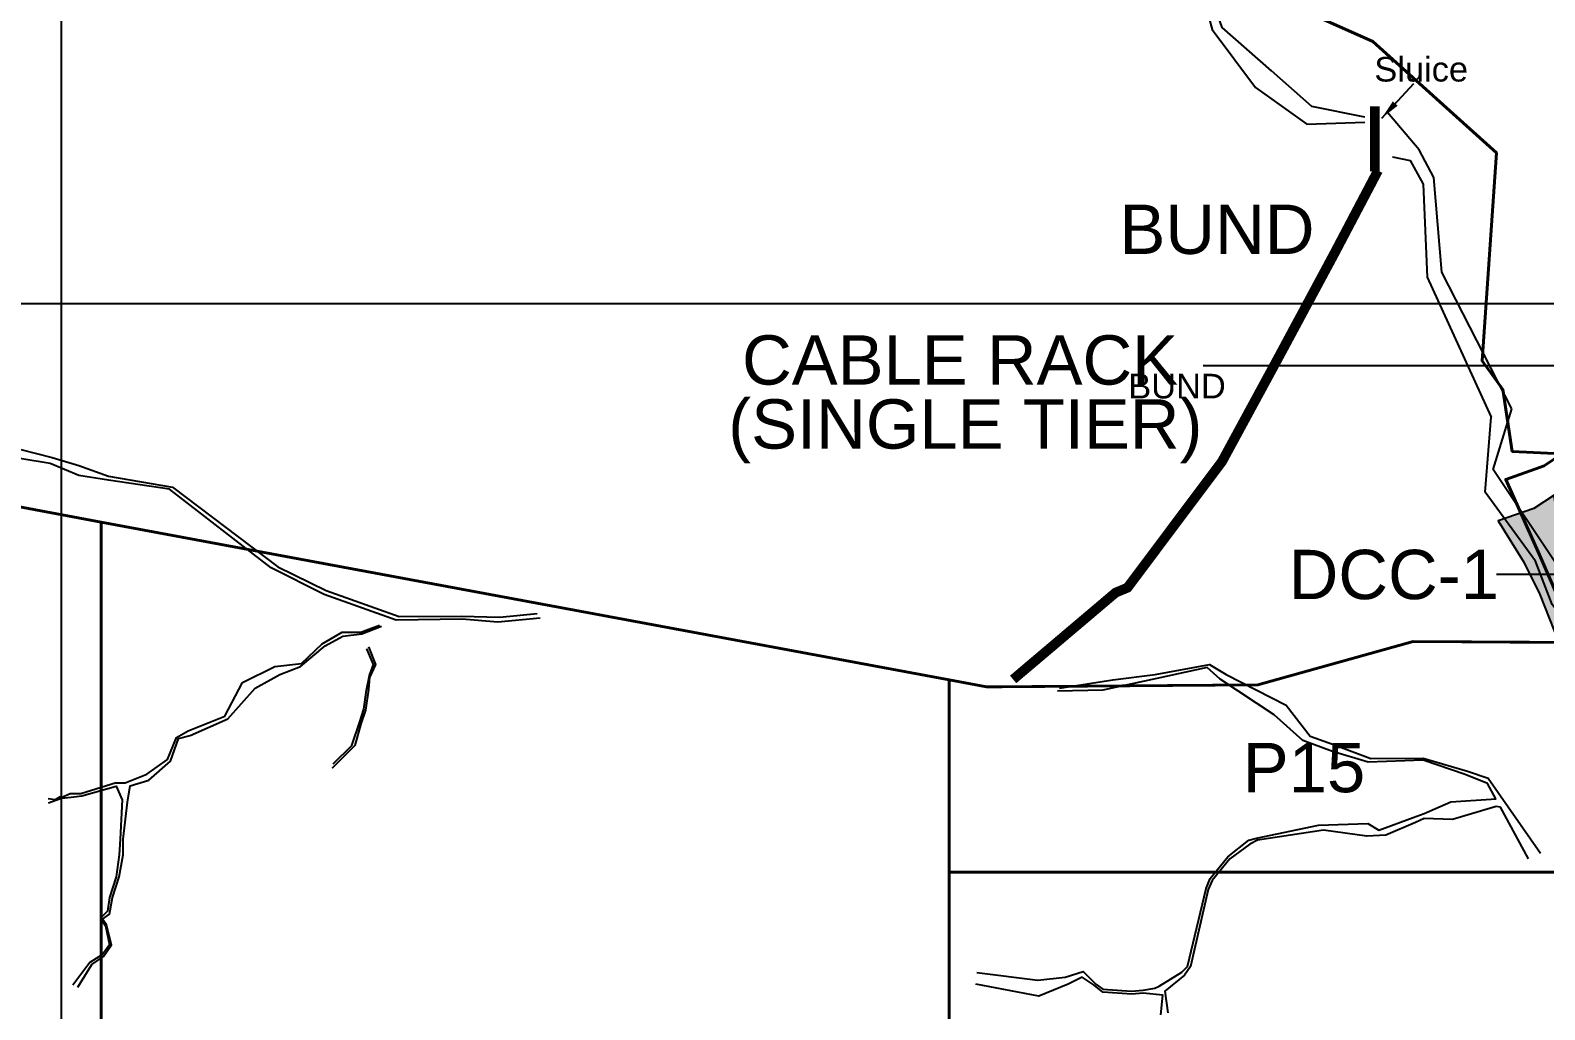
# Model space of a CAD drawing. Header units: metres. Extents: x 201400 to 215600, y 173235 to 1738400.
# Drawn here: x 207469 to 209005, y 1733784 to 1734777 of the extents above; entities that cross this region are included whole.
import ezdxf

# ---------------------------------------------------------------- set-up
doc = ezdxf.new("R2010")
doc.units = ezdxf.units.M
doc.header["$PDMODE"] = 1
doc.header["$PDSIZE"] = -10
doc.layers.add('250Acres', color=7, linetype='Continuous', lineweight=25)
doc.layers.add('BUND', color=7, linetype='Continuous', true_color=0x3dcfff)
for name, color, linetype in [('GRID LINES', 250, 'Continuous'), ('name power lines', 1, 'Continuous'), ('Names', 1, 'Continuous')]:
    doc.layers.add(name, color=color, linetype=linetype)
doc.layers.add('STREAM', color=7, linetype='Continuous', lineweight=0, true_color=0x3dcfff)
doc.styles.get("Standard").update_dxf_attribs({"font": 'arial.ttf', "height": 50})
doc.dimstyles.get("Standard").update_dxf_attribs({"dimtxt": 50, "dimasz": 0.18, "dimexe": 0.18, "dimexo": 0.0625, "dimgap": 0.09, "dimtad": 0, "dimtih": 1, "dimtoh": 1, "dimdec": 4, "dimzin": 0, "dimdsep": 46, "dimtxsty": 'Standard', "dimcen": 0.09, "dimadec": 0, "dimazin": 0, "dimtfac": 1, "dimtdec": 4, "dimtofl": 0, "dimtmove": 0, "dimatfit": 3, "dimfxl": 1, "dimtolj": 1, "dimtzin": 0, "dimarcsym": 0})

msp = doc.modelspace()

# ---------------------------------------------------------------- hatches: boundary and pattern name
h = msp.add_hatch(color=151)
h.dxf.hatch_style = 1
h.paths.add_polyline_path([(209127.4, 1734143), (209026.7, 1734208), (209022, 1734253.3), (209014.9, 1734305.7), (208994.2, 1734292.4), (208958.1, 1734279.7), (208984.1, 1734238), (209000.3, 1734205), (209024.6, 1734144.3), (209040.2, 1734132.1), (209074.6, 1734126.4), (209215.1, 1734099.2), (209213, 1734115.7), (209205.3, 1734116.5)])

# ---------------------------------------------------------------- linework, layer by layer
at = {"color": 6, "flags": 128}
for points in [[(209127.4, 1734143), (209026.7, 1734208), (209022, 1734253.3), (209014.9, 1734305.7), (208994.2, 1734292.4), (208958.1, 1734279.7), (208984.1, 1734238), (209000.3, 1734205), (209024.6, 1734144.3), (209040.2, 1734132.1), (209074.6, 1734126.4), (209215.1, 1734099.2), (209213, 1734115.7), (209205.3, 1734116.5)], [(209155.6, 1733946.9), (209108.2, 1733923.6), (208401, 1733923.6), (208401, 1733053.6), (208409, 1733054.9), (208430.2, 1733058.2), (208516.4, 1733099.8), (208854.4, 1733263.8), (209103, 1733382.9), (209009.8, 1733575.5), (209189.4, 1733663.5), (209194.9, 1733652.2), (209186.6, 1733663.5)]]:
    msp.add_lwpolyline(points, close=True, dxfattribs=at)
at = {"color": 2}
for p in [(208402.7, 1734118.4), (208402.7, 1733923.4), (208755.7, 1733923.4)]:
    msp.add_point(p, dxfattribs=at)
at = {"layer": '250Acres', "color": 5, "lineweight": 40, "flags": 128}
for points in [[(208741.4, 1734805.8), (208831, 1734765.9), (208956.4, 1734652.8), (208941.9, 1734442.1), (208963, 1734412.8), (208972.5, 1734350.2), (209022.6, 1734347.8), (209004.9, 1734335.6), (208965.8, 1734321.8), (209000, 1734245.2), (209033.6, 1734168.6), (209049.3, 1734156.4), (208872, 1734157.4), (208714.2, 1734113.6), (208455, 1734111.6), (208439, 1734111.4), (208401, 1734118.5), (208401, 1733923.6), (209108.2, 1733923.6), (209155.6, 1733946.9), (209141.1, 1734079.7), (209447.8, 1735284.3)], [(207458.4, 1732997.3), (207499.1, 1732999.6), (207515.4, 1733000.5), (207527.3, 1733001.1), (207540.5, 1733001.9), (207540.5, 1734278.6), (207450.6, 1734295.3)]]:
    msp.add_lwpolyline(points, dxfattribs=at)
for points in [[(208401, 1734118.5), (207540.5, 1734278.6), (207540.5, 1733001.9), (207554.7, 1733002.7), (207563, 1733003.2), (207588.2, 1733004.6), (207597.2, 1733005.2), (207621.3, 1733006.3), (207671.3, 1733008), (207730.9, 1733010), (207815.9, 1733012.9), (207941.2, 1733017.1), (208023.8, 1733019.9), (208092.6, 1733022.8), (208141.4, 1733025), (208196.7, 1733027.4), (208249.7, 1733029.7), (208281.2, 1733032.2), (208350.2, 1733045.6), (208379.6, 1733050.2), (208394.2, 1733052.5), (208401, 1733053.6)], [(209141.1, 1734079.7), (209149.3, 1734112), (209074.6, 1734126.4), (209040.2, 1734132.1), (209024.6, 1734144.3), (209019.7, 1734156.5), (208872, 1734157.4), (208714.2, 1734113.6), (208439, 1734111.4), (208401, 1734118.5), (208401, 1733923.6), (209108.2, 1733923.6), (209155.6, 1733946.9)], [(209194.9, 1733652.2), (209186.6, 1733663.5), (209155.6, 1733946.9), (209108.2, 1733923.6), (208401, 1733923.6), (208401, 1733562.2), (208401, 1733053.6), (208409, 1733054.9), (208423.1, 1733057.1), (208424.4, 1733123.7), (208424.4, 1733341), (208576.8, 1733358.5), (208663.9, 1733337.8), (208663.9, 1733183.7), (208663.9, 1733171.3), (208854.4, 1733263.8), (209103, 1733382.9), (209009.8, 1733575.5), (209189.4, 1733663.5)]]:
    msp.add_lwpolyline(points, close=True, dxfattribs=at)
at = {"layer": 'BUND', "color": 151, "const_width": 10, "elevation": 291.1}
msp.add_lwpolyline([(208833, 1734634), (208833, 1734700)], dxfattribs=at)
at = {"layer": 'BUND', "const_width": 10, "elevation": 291.1}
msp.add_lwpolyline([(208833, 1734634), (208833, 1734700)], dxfattribs=at)
msp.add_lwpolyline([(208833, 1734634), (208833, 1734700)], dxfattribs=at)
msp.add_lwpolyline([(208833, 1734634), (208833, 1734700)], dxfattribs=at)
at = {"layer": 'BUND', "color": 151, "const_width": 10}
msp.add_lwpolyline([(208836.2, 1734634.9), (208792, 1734551), (208735, 1734445), (208678, 1734340), (208582, 1734212), (208570, 1734207), (208466, 1734119)], dxfattribs=at)
at = {"layer": 'BUND', "const_width": 10}
msp.add_lwpolyline([(208836.2, 1734634.9), (208792, 1734551), (208735, 1734445), (208678, 1734340), (208582, 1734212), (208570, 1734207), (208466, 1734119)], dxfattribs=at)
msp.add_lwpolyline([(208836.2, 1734634.9), (208792, 1734551), (208735, 1734445), (208678, 1734340), (208582, 1734212), (208570, 1734207), (208466, 1734119)], dxfattribs=at)
msp.add_lwpolyline([(208836.2, 1734634.9), (208792, 1734551), (208735, 1734445), (208678, 1734340), (208582, 1734212), (208570, 1734207), (208466, 1734119)], dxfattribs=at)
at = {"layer": 'GRID LINES', "color": 9, "linetype": 'Continuous'}
for p, q in [((207500, 1738300), (207500, 1730460)), ((207500, 1738300), (207500, 1730460)), ((201500, 1734500), (215500, 1734500))]:
    msp.add_line(p, q, dxfattribs=at)
at = {"layer": 'STREAM'}
for points, elevation in [([(208721.9, 1734956), (208700, 1734937.9), (208661, 1734869), (208652, 1734835), (208668, 1734778), (208712, 1734719), (208764, 1734682), (208823, 1734684)], 290.5), ([(208823, 1734689), (208769, 1734700), (208728, 1734736), (208678, 1734779.9), (208659, 1734834), (208668, 1734868), (208705, 1734930), (208731, 1734948)], 290.6), ([(208972, 1734393.5), (208901, 1734532), (208893, 1734628), (208878.1, 1734656), (208846, 1734693.9)], 286.6), ([(208851, 1734649), (208869, 1734645), (208882, 1734621), (208886, 1734527), (208950.9, 1734385)], 288.7), ([(209625, 1733818), (209537, 1733855), (209450.8, 1733869.1), (209406.2, 1733886.2), (209370.1, 1733922.2), (209352.7, 1733966.9), (209360, 1734011.9), (209288, 1734043), (209229, 1734068), (209187, 1734074), (209179.9, 1734075), (209162, 1734097), (209144, 1734109), (209083, 1734145), (209031, 1734171.9), (209013.1, 1734194.9), (208996, 1734238.9), (208945, 1734309), (208951, 1734384.9)], 281.1), ([(209628, 1733822), (209557.1, 1733863.9), (209548, 1733861.1), (209544, 1733881), (209460, 1733884), (209381, 1733930), (209369.8, 1733954.2), (209369.4, 1733978.7), (209368.9, 1734015), (209297, 1734053.9), (209234, 1734076.9), (209193.5, 1734087.9), (209019, 1734233), (208953, 1734332), (208972, 1734393.5)], 281.1), ([(207986, 1734181), (207943, 1734177), (207907, 1734180), (207840, 1734179), (207767, 1734205), (207713, 1734232), (207610, 1734312), (207548, 1734321), (207517.9, 1734325.9), (207489, 1734338), (207458, 1734343)], 283.8), ([(207459, 1734352), (207491, 1734344), (207518, 1734336), (207548, 1734325), (207613, 1734314), (207720, 1734233), (207769, 1734209), (207843, 1734182.9), (207906, 1734183), (207945, 1734182), (207983, 1734186)], 304.4), ([(207684, 1734116), (207717, 1734132), (207744, 1734135), (207765, 1734155), (207785.1, 1734166.9), (207804, 1734167), (207823, 1734174)], 298.9), ([(207697, 1734110), (207722, 1734124), (207743, 1734132), (207768, 1734153), (207786, 1734163), (207805, 1734165.1), (207825, 1734173)], 298.1), ([(207812, 1734152), (207819, 1734134), (207813, 1734121), (207811.9, 1734108.8), (207809, 1734087.9), (207804, 1734074), (207797.9, 1734052), (207775.1, 1734029)], 296.1), ([(207776, 1734033.5), (207795, 1734052), (207803, 1734076), (207807, 1734089), (207810, 1734108), (207812.9, 1734123), (207817.1, 1734134), (207810.1, 1734150)], 301), ([(208955.8, 1733998), (208947.3, 1734013.5), (208924.8, 1734022.5), (208882, 1734037), (208826.1, 1734035), (208790, 1734046), (208760.1, 1734057), (208731, 1734083), (208675.9, 1734119.1), (208663, 1734131), (208611.9, 1734120.1), (208556.9, 1734108), (208511, 1734107)], 291.5), ([(208513.1, 1734110), (208567.3, 1734118.5), (208610, 1734124), (208665.1, 1734134), (208682.1, 1734123.9), (208742.9, 1734093), (208767.3, 1734061.5), (208791, 1734053), (208829, 1734038.9), (208882, 1734039), (208927, 1734026), (208948, 1734019), (209001, 1733943)], 294.3), ([(207517.1, 1733807), (207531, 1733830), (207543.1, 1733838), (207551, 1733850), (207546.1, 1733870.2), (207542.1, 1733875.9), (207549.1, 1733881.1), (207552, 1733898), (207559, 1733919), (207562.9, 1733941), (207563, 1733957), (207567.3, 1733994.5), (207569.9, 1734011), (207589, 1734017), (207611.1, 1734036), (207619, 1734059), (207630.9, 1734062), (207669, 1734079), (207697, 1734110)], 308.7), ([(207556, 1734014), (207564.9, 1734014), (207587, 1734023), (207608, 1734037.9), (207617, 1734060), (207629, 1734066.9), (207666, 1734081.9), (207684, 1734116)], 304.2), ([(207556, 1734014), (207520, 1734003), (207509, 1734003), (207499.9, 1733999), (207499.1, 1733999.9), (207494, 1733997), (207487, 1733998)], 304.2), ([(207487.1, 1733994), (207494.6, 1733996.5), (207500.3, 1733998.5), (207510.3, 1733999.5), (207521, 1734001), (207556, 1734010.9), (207562, 1733997), (207560, 1733957), (207559, 1733941), (207556, 1733919), (207549, 1733897.9), (207547, 1733884), (207539.9, 1733876.9), (207545, 1733869), (207549, 1733850), (207542, 1733840), (207529, 1733832), (207512, 1733809)], 308.6), ([(208429, 1733822), (208491.1, 1733814), (208518.9, 1733817), (208537.1, 1733823), (208550, 1733810), (208556.9, 1733804.9), (208586.1, 1733803), (208598, 1733804), (208609.9, 1733806), (208614, 1733808), (208637.1, 1733822.1), (208643, 1733827.9), (208662, 1733907), (208666, 1733917), (208684, 1733939), (208705.3, 1733956), (208713, 1733958), (208776, 1733971.1), (208826, 1733973), (208837, 1733966), (208872, 1733979), (208883, 1733983), (208910, 1733995), (208956, 1733998)], 288.3), ([(208960.4, 1733989.4), (208956, 1733990), (208911.9, 1733977), (208883, 1733977.9), (208874.1, 1733974), (208844, 1733961), (208825, 1733960), (208781, 1733966), (208714, 1733956.1), (208706, 1733952), (208686, 1733937), (208668, 1733915), (208664, 1733906), (208646, 1733828), (208640, 1733819.1), (208620, 1733803), (208623, 1733781)], 281.5), ([(208989, 1733937), (208960.4, 1733989.4)], 291.5), ([(208616, 1733779), (208618, 1733799), (208598, 1733801), (208586.3, 1733800), (208557, 1733802), (208548.1, 1733808.9), (208536, 1733817), (208522, 1733810), (208492, 1733798), (208428.3, 1733809.9)], 298.1)]:
    msp.add_lwpolyline(points, dxfattribs=dict(at, elevation=elevation))
at = {"layer": 'STREAM', "linetype": 'Continuous', "lineweight": 25}
for points, elevation in [([(208721.9, 1734956), (208700, 1734937.9), (208661, 1734869), (208652, 1734835), (208668, 1734778), (208712, 1734719), (208764, 1734682), (208823, 1734684)], 290.5), ([(208721.9, 1734956), (208700, 1734937.9), (208661, 1734869), (208652, 1734835), (208668, 1734778), (208712, 1734719), (208764, 1734682), (208823, 1734684)], 290.5), ([(208823, 1734689), (208769, 1734700), (208728, 1734736), (208678, 1734779.9), (208659, 1734834), (208668, 1734868), (208705, 1734930), (208731, 1734948)], 290.6), ([(208823, 1734689), (208769, 1734700), (208728, 1734736), (208678, 1734779.9), (208659, 1734834), (208668, 1734868), (208705, 1734930), (208731, 1734948)], 290.6), ([(208972, 1734393.5), (208901, 1734532), (208893, 1734628), (208878.1, 1734656), (208846, 1734693.9)], 286.6), ([(208972, 1734393.5), (208901, 1734532), (208893, 1734628), (208878.1, 1734656), (208846, 1734693.9)], 286.6), ([(208972, 1734393.5), (208901, 1734532), (208893, 1734628), (208878.1, 1734656), (208846, 1734693.9)], 286.6), ([(208851, 1734649), (208869, 1734645), (208882, 1734621), (208886, 1734527), (208950.9, 1734385)], 288.7), ([(208851, 1734649), (208869, 1734645), (208882, 1734621), (208886, 1734527), (208950.9, 1734385)], 288.7), ([(208851, 1734649), (208869, 1734645), (208882, 1734621), (208886, 1734527), (208950.9, 1734385)], 288.7), ([(209625, 1733818), (209537, 1733855), (209450.8, 1733869.1), (209406.2, 1733886.2), (209370.1, 1733922.2), (209352.7, 1733966.9), (209360, 1734011.9), (209288, 1734043), (209229, 1734068), (209187, 1734074), (209179.9, 1734075), (209162, 1734097), (209144, 1734109), (209083, 1734145), (209031, 1734171.9), (209013.1, 1734194.9), (208996, 1734238.9), (208945, 1734309), (208951, 1734384.9)], 281.1), ([(209625, 1733818), (209537, 1733855), (209450.8, 1733869.1), (209406.2, 1733886.2), (209370.1, 1733922.2), (209352.7, 1733966.9), (209360, 1734011.9), (209288, 1734043), (209229, 1734068), (209187, 1734074), (209179.9, 1734075), (209162, 1734097), (209144, 1734109), (209083, 1734145), (209031, 1734171.9), (209013.1, 1734194.9), (208996, 1734238.9), (208945, 1734309), (208951, 1734384.9)], 281.1), ([(209625, 1733818), (209537, 1733855), (209450.8, 1733869.1), (209406.2, 1733886.2), (209370.1, 1733922.2), (209352.7, 1733966.9), (209360, 1734011.9), (209288, 1734043), (209229, 1734068), (209187, 1734074), (209179.9, 1734075), (209162, 1734097), (209144, 1734109), (209083, 1734145), (209031, 1734171.9), (209013.1, 1734194.9), (208996, 1734238.9), (208945, 1734309), (208951, 1734384.9)], 281.1), ([(209628, 1733822), (209557.1, 1733863.9), (209548, 1733861.1), (209544, 1733881), (209460, 1733884), (209381, 1733930), (209369.8, 1733954.2), (209369.4, 1733978.7), (209368.9, 1734015), (209297, 1734053.9), (209234, 1734076.9), (209193.5, 1734087.9), (209019, 1734233), (208953, 1734332), (208972, 1734393.5)], 281.1), ([(209628, 1733822), (209557.1, 1733863.9), (209548, 1733861.1), (209544, 1733881), (209460, 1733884), (209381, 1733930), (209369.8, 1733954.2), (209369.4, 1733978.7), (209368.9, 1734015), (209297, 1734053.9), (209234, 1734076.9), (209193.5, 1734087.9), (209019, 1734233), (208953, 1734332), (208972, 1734393.5)], 281.1), ([(209628, 1733822), (209557.1, 1733863.9), (209548, 1733861.1), (209544, 1733881), (209460, 1733884), (209381, 1733930), (209369.8, 1733954.2), (209369.4, 1733978.7), (209368.9, 1734015), (209297, 1734053.9), (209234, 1734076.9), (209193.5, 1734087.9), (209019, 1734233), (208953, 1734332), (208972, 1734393.5)], 281.1), ([(207986, 1734181), (207943, 1734177), (207907, 1734180), (207840, 1734179), (207767, 1734205), (207713, 1734232), (207610, 1734312), (207548, 1734321), (207517.9, 1734325.9), (207489, 1734338), (207458, 1734343)], 283.8), ([(207986, 1734181), (207943, 1734177), (207907, 1734180), (207840, 1734179), (207767, 1734205), (207713, 1734232), (207610, 1734312), (207548, 1734321), (207517.9, 1734325.9), (207489, 1734338), (207458, 1734343)], 283.8), ([(207986, 1734181), (207943, 1734177), (207907, 1734180), (207840, 1734179), (207767, 1734205), (207713, 1734232), (207610, 1734312), (207548, 1734321), (207517.9, 1734325.9), (207489, 1734338), (207458, 1734343)], 283.8), ([(207459, 1734352), (207491, 1734344), (207518, 1734336), (207548, 1734325), (207613, 1734314), (207720, 1734233), (207769, 1734209), (207843, 1734182.9), (207906, 1734183), (207945, 1734182), (207983, 1734186)], 304.4), ([(207459, 1734352), (207491, 1734344), (207518, 1734336), (207548, 1734325), (207613, 1734314), (207720, 1734233), (207769, 1734209), (207843, 1734182.9), (207906, 1734183), (207945, 1734182), (207983, 1734186)], 304.4), ([(207459, 1734352), (207491, 1734344), (207518, 1734336), (207548, 1734325), (207613, 1734314), (207720, 1734233), (207769, 1734209), (207843, 1734182.9), (207906, 1734183), (207945, 1734182), (207983, 1734186)], 304.4), ([(207684, 1734116), (207717, 1734132), (207744, 1734135), (207765, 1734155), (207785.1, 1734166.9), (207804, 1734167), (207823, 1734174)], 298.9), ([(207684, 1734116), (207717, 1734132), (207744, 1734135), (207765, 1734155), (207785.1, 1734166.9), (207804, 1734167), (207823, 1734174)], 298.9), ([(207684, 1734116), (207717, 1734132), (207744, 1734135), (207765, 1734155), (207785.1, 1734166.9), (207804, 1734167), (207823, 1734174)], 298.9), ([(207697, 1734110), (207722, 1734124), (207743, 1734132), (207768, 1734153), (207786, 1734163), (207805, 1734165.1), (207825, 1734173)], 298.1), ([(207697, 1734110), (207722, 1734124), (207743, 1734132), (207768, 1734153), (207786, 1734163), (207805, 1734165.1), (207825, 1734173)], 298.1), ([(207697, 1734110), (207722, 1734124), (207743, 1734132), (207768, 1734153), (207786, 1734163), (207805, 1734165.1), (207825, 1734173)], 298.1), ([(207812, 1734152), (207819, 1734134), (207813, 1734121), (207811.9, 1734108.8), (207809, 1734087.9), (207804, 1734074), (207797.9, 1734052), (207775.1, 1734029)], 296.1), ([(207812, 1734152), (207819, 1734134), (207813, 1734121), (207811.9, 1734108.8), (207809, 1734087.9), (207804, 1734074), (207797.9, 1734052), (207775.1, 1734029)], 296.1), ([(207812, 1734152), (207819, 1734134), (207813, 1734121), (207811.9, 1734108.8), (207809, 1734087.9), (207804, 1734074), (207797.9, 1734052), (207775.1, 1734029)], 296.1), ([(207776, 1734033.5), (207795, 1734052), (207803, 1734076), (207807, 1734089), (207810, 1734108), (207812.9, 1734123), (207817.1, 1734134), (207810.1, 1734150)], 301), ([(207776, 1734033.5), (207795, 1734052), (207803, 1734076), (207807, 1734089), (207810, 1734108), (207812.9, 1734123), (207817.1, 1734134), (207810.1, 1734150)], 301), ([(207776, 1734033.5), (207795, 1734052), (207803, 1734076), (207807, 1734089), (207810, 1734108), (207812.9, 1734123), (207817.1, 1734134), (207810.1, 1734150)], 301), ([(208955.8, 1733998), (208947.3, 1734013.5), (208924.8, 1734022.5), (208882, 1734037), (208826.1, 1734035), (208790, 1734046), (208760.1, 1734057), (208731, 1734083), (208675.9, 1734119.1), (208663, 1734131), (208611.9, 1734120.1), (208556.9, 1734108), (208511, 1734107)], 291.5), ([(208955.8, 1733998), (208947.3, 1734013.5), (208924.8, 1734022.5), (208882, 1734037), (208826.1, 1734035), (208790, 1734046), (208760.1, 1734057), (208731, 1734083), (208675.9, 1734119.1), (208663, 1734131), (208611.9, 1734120.1), (208556.9, 1734108), (208511, 1734107)], 291.5), ([(208955.8, 1733998), (208947.3, 1734013.5), (208924.8, 1734022.5), (208882, 1734037), (208826.1, 1734035), (208790, 1734046), (208760.1, 1734057), (208731, 1734083), (208675.9, 1734119.1), (208663, 1734131), (208611.9, 1734120.1), (208556.9, 1734108), (208511, 1734107)], 291.5), ([(208513.1, 1734110), (208567.3, 1734118.5), (208610, 1734124), (208665.1, 1734134), (208682.1, 1734123.9), (208742.9, 1734093), (208767.3, 1734061.5), (208791, 1734053), (208829, 1734038.9), (208882, 1734039), (208927, 1734026), (208948, 1734019), (209001, 1733943)], 294.3), ([(208513.1, 1734110), (208567.3, 1734118.5), (208610, 1734124), (208665.1, 1734134), (208682.1, 1734123.9), (208742.9, 1734093), (208767.3, 1734061.5), (208791, 1734053), (208829, 1734038.9), (208882, 1734039), (208927, 1734026), (208948, 1734019), (209001, 1733943)], 294.3), ([(208513.1, 1734110), (208567.3, 1734118.5), (208610, 1734124), (208665.1, 1734134), (208682.1, 1734123.9), (208742.9, 1734093), (208767.3, 1734061.5), (208791, 1734053), (208829, 1734038.9), (208882, 1734039), (208927, 1734026), (208948, 1734019), (209001, 1733943)], 294.3), ([(207517.1, 1733807), (207531, 1733830), (207543.1, 1733838), (207551, 1733850), (207546.1, 1733870.2), (207542.1, 1733875.9), (207549.1, 1733881.1), (207552, 1733898), (207559, 1733919), (207562.9, 1733941), (207563, 1733957), (207567.3, 1733994.5), (207569.9, 1734011), (207589, 1734017), (207611.1, 1734036), (207619, 1734059), (207630.9, 1734062), (207669, 1734079), (207697, 1734110)], 308.7), ([(207517.1, 1733807), (207531, 1733830), (207543.1, 1733838), (207551, 1733850), (207546.1, 1733870.2), (207542.1, 1733875.9), (207549.1, 1733881.1), (207552, 1733898), (207559, 1733919), (207562.9, 1733941), (207563, 1733957), (207567.3, 1733994.5), (207569.9, 1734011), (207589, 1734017), (207611.1, 1734036), (207619, 1734059), (207630.9, 1734062), (207669, 1734079), (207697, 1734110)], 308.7), ([(207517.1, 1733807), (207531, 1733830), (207543.1, 1733838), (207551, 1733850), (207546.1, 1733870.2), (207542.1, 1733875.9), (207549.1, 1733881.1), (207552, 1733898), (207559, 1733919), (207562.9, 1733941), (207563, 1733957), (207567.3, 1733994.5), (207569.9, 1734011), (207589, 1734017), (207611.1, 1734036), (207619, 1734059), (207630.9, 1734062), (207669, 1734079), (207697, 1734110)], 308.7), ([(207556, 1734014), (207564.9, 1734014), (207587, 1734023), (207608, 1734037.9), (207617, 1734060), (207629, 1734066.9), (207666, 1734081.9), (207684, 1734116)], 304.2), ([(207556, 1734014), (207564.9, 1734014), (207587, 1734023), (207608, 1734037.9), (207617, 1734060), (207629, 1734066.9), (207666, 1734081.9), (207684, 1734116)], 304.2), ([(207556, 1734014), (207564.9, 1734014), (207587, 1734023), (207608, 1734037.9), (207617, 1734060), (207629, 1734066.9), (207666, 1734081.9), (207684, 1734116)], 304.2), ([(207556, 1734014), (207520, 1734003), (207509, 1734003), (207499.9, 1733999), (207499.1, 1733999.9), (207494, 1733997), (207487, 1733998)], 304.2), ([(207556, 1734014), (207520, 1734003), (207509, 1734003), (207499.9, 1733999), (207499.1, 1733999.9), (207494, 1733997), (207487, 1733998)], 304.2), ([(207556, 1734014), (207520, 1734003), (207509, 1734003), (207499.9, 1733999), (207499.1, 1733999.9), (207494, 1733997), (207487, 1733998)], 304.2), ([(207487.1, 1733994), (207494.6, 1733996.5), (207500.3, 1733998.5), (207510.3, 1733999.5), (207521, 1734001), (207556, 1734010.9), (207562, 1733997), (207560, 1733957), (207559, 1733941), (207556, 1733919), (207549, 1733897.9), (207547, 1733884), (207539.9, 1733876.9), (207545, 1733869), (207549, 1733850), (207542, 1733840), (207529, 1733832), (207512, 1733809)], 308.6), ([(207487.1, 1733994), (207494.6, 1733996.5), (207500.3, 1733998.5), (207510.3, 1733999.5), (207521, 1734001), (207556, 1734010.9), (207562, 1733997), (207560, 1733957), (207559, 1733941), (207556, 1733919), (207549, 1733897.9), (207547, 1733884), (207539.9, 1733876.9), (207545, 1733869), (207549, 1733850), (207542, 1733840), (207529, 1733832), (207512, 1733809)], 308.6), ([(207487.1, 1733994), (207494.6, 1733996.5), (207500.3, 1733998.5), (207510.3, 1733999.5), (207521, 1734001), (207556, 1734010.9), (207562, 1733997), (207560, 1733957), (207559, 1733941), (207556, 1733919), (207549, 1733897.9), (207547, 1733884), (207539.9, 1733876.9), (207545, 1733869), (207549, 1733850), (207542, 1733840), (207529, 1733832), (207512, 1733809)], 308.6), ([(208429, 1733822), (208491.1, 1733814), (208518.9, 1733817), (208537.1, 1733823), (208550, 1733810), (208556.9, 1733804.9), (208586.1, 1733803), (208598, 1733804), (208609.9, 1733806), (208614, 1733808), (208637.1, 1733822.1), (208643, 1733827.9), (208662, 1733907), (208666, 1733917), (208684, 1733939), (208705.3, 1733956), (208713, 1733958), (208776, 1733971.1), (208826, 1733973), (208837, 1733966), (208872, 1733979), (208883, 1733983), (208910, 1733995), (208956, 1733998)], 288.3), ([(208429, 1733822), (208491.1, 1733814), (208518.9, 1733817), (208537.1, 1733823), (208550, 1733810), (208556.9, 1733804.9), (208586.1, 1733803), (208598, 1733804), (208609.9, 1733806), (208614, 1733808), (208637.1, 1733822.1), (208643, 1733827.9), (208662, 1733907), (208666, 1733917), (208684, 1733939), (208705.3, 1733956), (208713, 1733958), (208776, 1733971.1), (208826, 1733973), (208837, 1733966), (208872, 1733979), (208883, 1733983), (208910, 1733995), (208956, 1733998)], 288.3), ([(208429, 1733822), (208491.1, 1733814), (208518.9, 1733817), (208537.1, 1733823), (208550, 1733810), (208556.9, 1733804.9), (208586.1, 1733803), (208598, 1733804), (208609.9, 1733806), (208614, 1733808), (208637.1, 1733822.1), (208643, 1733827.9), (208662, 1733907), (208666, 1733917), (208684, 1733939), (208705.3, 1733956), (208713, 1733958), (208776, 1733971.1), (208826, 1733973), (208837, 1733966), (208872, 1733979), (208883, 1733983), (208910, 1733995), (208956, 1733998)], 288.3), ([(208960.4, 1733989.4), (208956, 1733990), (208911.9, 1733977), (208883, 1733977.9), (208874.1, 1733974), (208844, 1733961), (208825, 1733960), (208781, 1733966), (208714, 1733956.1), (208706, 1733952), (208686, 1733937), (208668, 1733915), (208664, 1733906), (208646, 1733828), (208640, 1733819.1), (208620, 1733803), (208623, 1733781)], 281.5), ([(208960.4, 1733989.4), (208956, 1733990), (208911.9, 1733977), (208883, 1733977.9), (208874.1, 1733974), (208844, 1733961), (208825, 1733960), (208781, 1733966), (208714, 1733956.1), (208706, 1733952), (208686, 1733937), (208668, 1733915), (208664, 1733906), (208646, 1733828), (208640, 1733819.1), (208620, 1733803), (208623, 1733781)], 281.5), ([(208960.4, 1733989.4), (208956, 1733990), (208911.9, 1733977), (208883, 1733977.9), (208874.1, 1733974), (208844, 1733961), (208825, 1733960), (208781, 1733966), (208714, 1733956.1), (208706, 1733952), (208686, 1733937), (208668, 1733915), (208664, 1733906), (208646, 1733828), (208640, 1733819.1), (208620, 1733803), (208623, 1733781)], 281.5), ([(208989, 1733937), (208960.4, 1733989.4)], 291.5), ([(208989, 1733937), (208960.4, 1733989.4)], 291.5), ([(208989, 1733937), (208960.4, 1733989.4)], 291.5), ([(208616, 1733779), (208618, 1733799), (208598, 1733801), (208586.3, 1733800), (208557, 1733802), (208548.1, 1733808.9), (208536, 1733817), (208522, 1733810), (208492, 1733798), (208428.3, 1733809.9)], 298.1), ([(208616, 1733779), (208618, 1733799), (208598, 1733801), (208586.3, 1733800), (208557, 1733802), (208548.1, 1733808.9), (208536, 1733817), (208522, 1733810), (208492, 1733798), (208428.3, 1733809.9)], 298.1), ([(208616, 1733779), (208618, 1733799), (208598, 1733801), (208586.3, 1733800), (208557, 1733802), (208548.1, 1733808.9), (208536, 1733817), (208522, 1733810), (208492, 1733798), (208428.3, 1733809.9)], 298.1)]:
    msp.add_lwpolyline(points, dxfattribs=dict(at, elevation=elevation))

# ---------------------------------------------------------------- texts
at = {"layer": '250Acres', "linetype": 'Continuous', "lineweight": 40, "ltscale": 50}
msp.add_text('P15', height=50, dxfattribs=at).set_placement((208699, 1734004.6))
at = {"layer": 'BUND'}
for s, p in [('Sluice', (208832.5, 1734725.2, -286.2)), ('Sluice', (208832.5, 1734725.2, -286.2)), ('BUND', (208582.8, 1734403.9, -286.2)), ('BUND', (208582.8, 1734403.9, -286.2)), ('BUND', (208582.8, 1734403.9, -286.2))]:
    msp.add_text(s, height=25, dxfattribs=at).set_placement(p)
at = {"layer": 'BUND', "color": 7}
msp.add_text('BUND', height=50, dxfattribs=at).set_placement((208573.9, 1734550.4, -286.2))
at = {"layer": 'Names', "color": 0, "linetype": 'Continuous', "ltscale": 50}
for s, p in [('CABLE RACK ', (208190.9, 1734417.9, 288)), ('(SINGLE TIER) ', (208176.9, 1734353, 288))]:
    msp.add_text(s, height=50, dxfattribs=at).set_placement(p)
at = {"layer": 'Names', "color": 7, "linetype": 'Continuous', "ltscale": 50}
msp.add_text('DCC-1', height=50, dxfattribs=at).set_placement((208745.5, 1734200.4, -301.3))

# ---------------------------------------------------------------- leaders
at = {"layer": 'BUND'}
msp.add_leader([(208840.1, 1734688.2), (208872.7, 1734723.3)], dimstyle='Standard', override={"dimasz": 20, "dimgap": 0.09, "dimtad": 0}, dxfattribs=at)
msp.add_leader([(208840.1, 1734688.2), (208872.7, 1734723.3)], dimstyle='Standard', override={"dimasz": 20, "dimgap": 0.09, "dimtad": 0}, dxfattribs=at)
at = {"layer": 'name power lines', "color": 7, "linetype": 'Continuous', "ltscale": 190}
for points in [[(209165.8, 1734437), (208658.8, 1734437)], [(209161.5, 1734154.5, 281.1), (209046.2, 1734225.5, 281.1), (208956.5, 1734225.5, 281.1)]]:
    msp.add_leader(points, dimstyle='Standard', override={"dimtxt": 24, "dimasz": 50}, dxfattribs=at)

doc.saveas('drawing.dxf')
